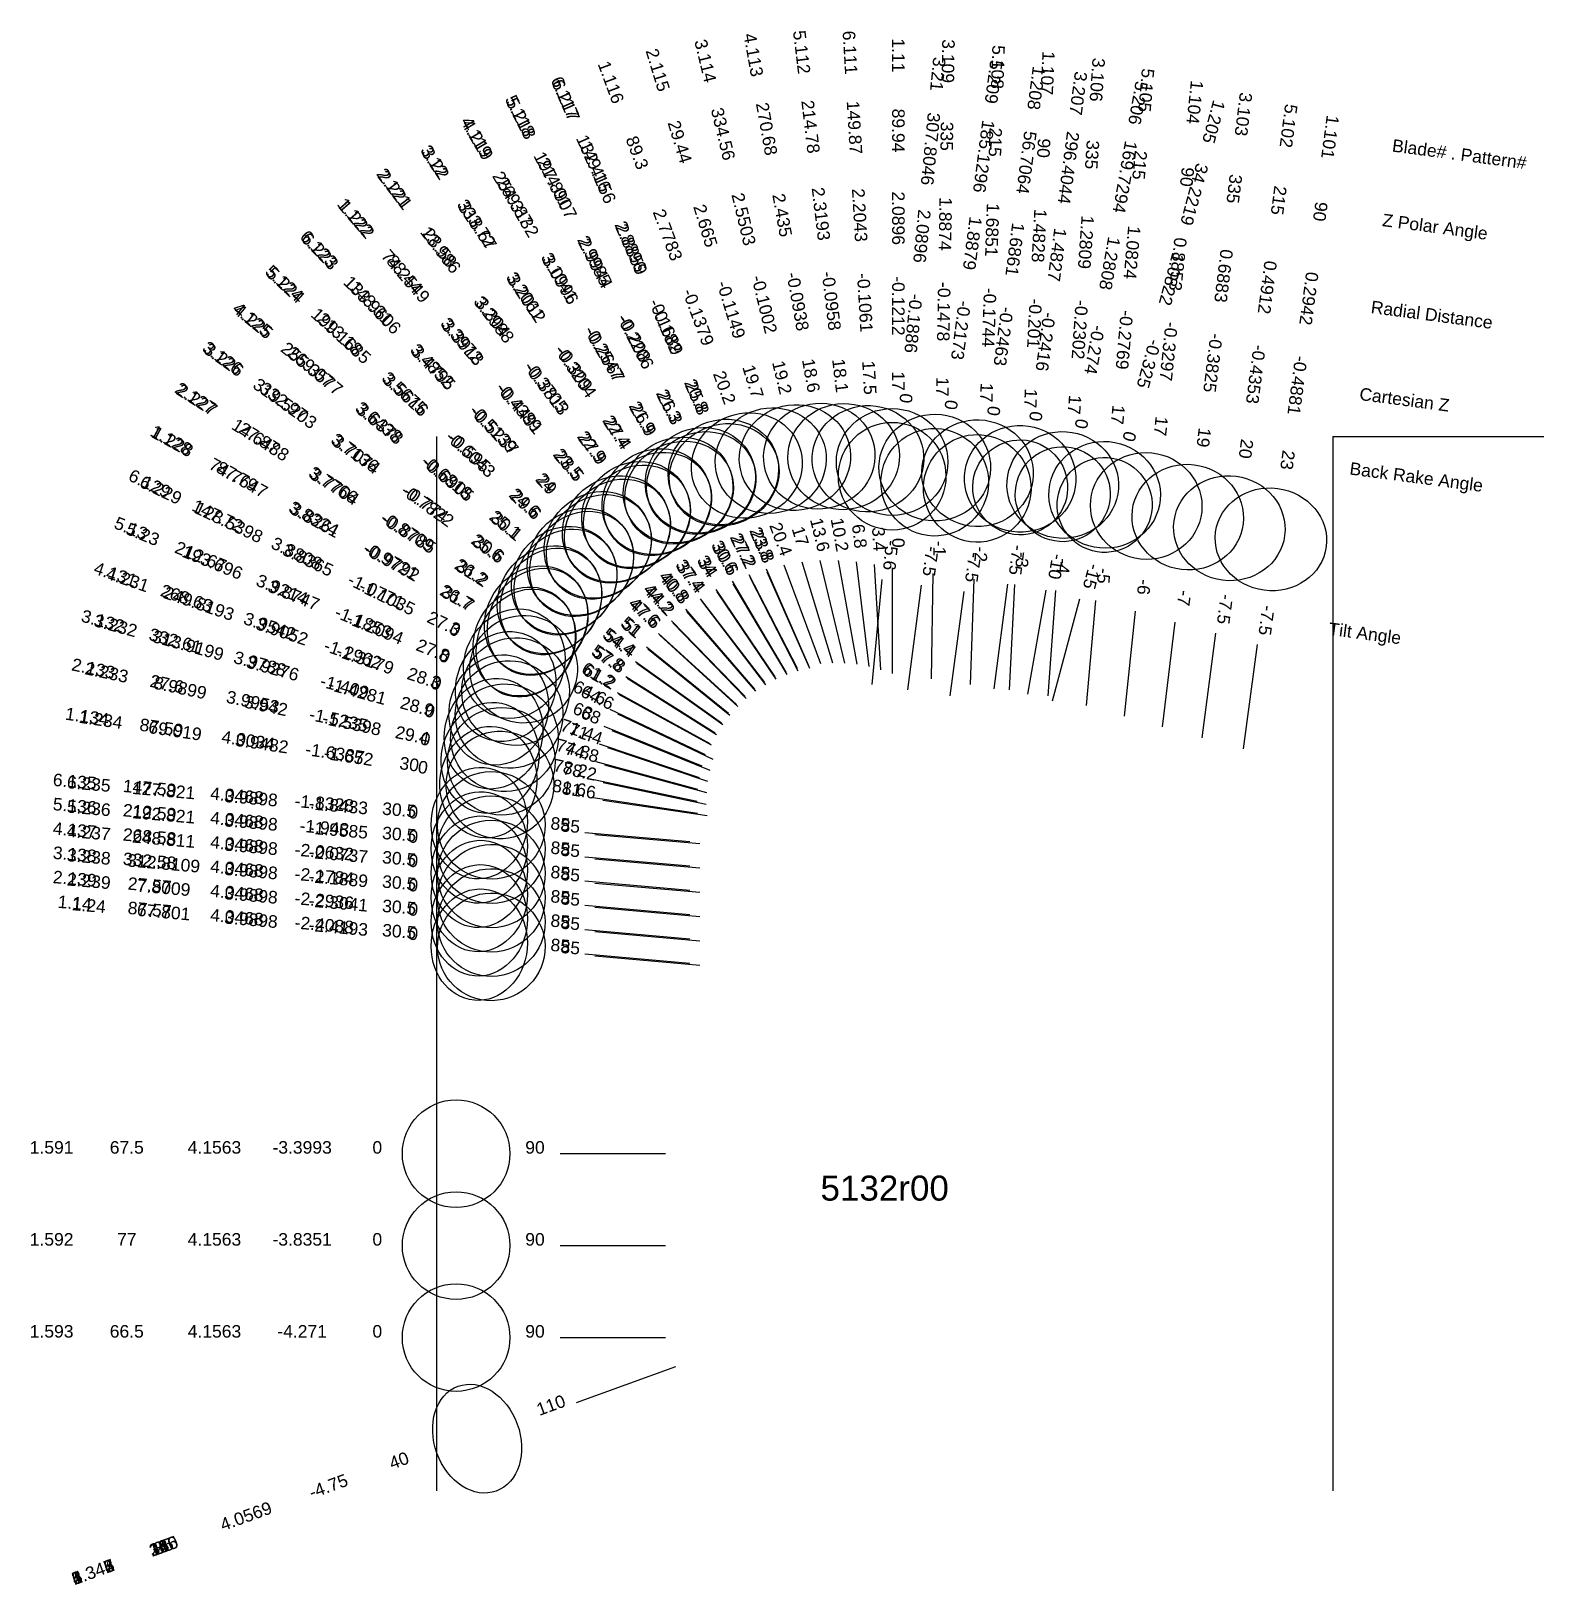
# Model space of a CAD drawing. Header units: inches. Extents: x -6.17 to 1, y -5.44 to 1.92.
import ezdxf
from ezdxf.enums import TextEntityAlignment as Align

# ---------------------------------------------------------------- set-up
doc = ezdxf.new("R2010")
doc.units = ezdxf.units.IN
doc.header["$MEASUREMENT"] = 0
for name, color, linetype, true_color in [('Blade_1', 30, 'Continuous', 0xff7f00), ('Blade_2', 7, 'Continuous', 0xcccc00), ('Blade_3', 7, 'Continuous', 0x00cc00), ('Blade_4', 7, 'Continuous', 0x00cccc), ('Blade_5', 7, 'Continuous', 0x0066cc), ('Blade_6', 190, 'Continuous', 0x7f00ff)]:
    doc.layers.add(name, color=color, linetype=linetype, true_color=true_color)
doc.styles.get("Standard").update_dxf_attribs({"font": 'arial.ttf'})

msp = doc.modelspace()

# ---------------------------------------------------------------- linework, layer by layer
for p, q in [((-4.25, 0), (-4.25, -4.9979)), ((0, 0), (1, 0)), ((0, 0), (0, -4.9979))]:
    msp.add_line(p, q)
at = {"layer": 'Blade_1'}
for p, q in [((-2.6033, -0.6084), (-2.429, -1.0771)), ((-2.0896, -0.6232), (-2.0896, -1.1232)), ((-1.7504, -0.7345), (-1.8156, -1.2303)), ((-1.5091, -0.7023), (-1.5352, -1.2016)), ((-1.2019, -0.7718), (-1.3313, -1.2547)), ((-3.0692, -0.8189), (-2.7425, -1.1974)), ((-3.0638, -0.8292), (-2.737, -1.2077)), ((-0.9378, -0.829), (-0.99, -1.3262)), ((-0.3597, -0.9858), (-0.425, -1.4815)), ((-3.3925, -1.2139), (-2.9544, -1.4548)), ((-3.3862, -1.221), (-2.948, -1.4619)), ((-3.5068, -1.712), (-3.0122, -1.7851)), ((-3.461, -1.724), (-2.9663, -1.797)), ((-3.5467, -2.4526), (-3.0486, -2.4961)), ((-3.4992, -2.4622), (-3.0011, -2.5058)), ((-3.6638, -3.3993), (-3.1638, -3.3993)), ((-3.6638, -3.8351), (-3.1638, -3.8351)), ((-3.6638, -4.271), (-3.1638, -4.271)), ((-3.5852, -4.5783), (-3.1153, -4.4073))]:
    msp.add_line(p, q, dxfattribs=at)
for centre, major_axis, ratio in [((-2.7783, -0.1379), (0.2479, 0.0922), 0.938252), ((-2.0896, -0.1212), (0.2645, 0), 0.956305), ((-1.6861, -0.2463), (0.2528, -0.0333), 1), ((-1.4828, -0.201), (0.2641, -0.0138), 0.956305), ((-0.8853, -0.3297), (0.2631, -0.0276), 0.956305), ((-1.0822, -0.325), (0.2173, -0.0582), 1), ((-3.3972, -0.4389), (0.2002, 0.1728), 0.917199), ((-3.3918, -0.4491), (0.2002, 0.1728), 0.878984), ((-0.2942, -0.4881), (0.2622, -0.0345), 0.920505), ((-3.8324, -0.9721), (0.1274, 0.2318), 0.893215), ((-3.8261, -0.9792), (0.1274, 0.2318), 0.850628), ((-4.0034, -1.6387), (0.0386, 0.2617), 0.866374), ((-3.9482, -1.652), (0.0373, 0.2523), 1), ((-4.0468, -2.4088), (0.0231, 0.2635), 0.861629), ((-3.9898, -2.4193), (0.0222, 0.254), 1), ((-4.1563, -3.3993), (0, 0.255), 1), ((-4.1563, -3.8351), (0, 0.255), 1), ((-4.1563, -4.271), (0, 0.255), 1), ((-4.0569, -4.75), (-0.0905, 0.2485), 0.766045)]:
    msp.add_ellipse(centre, major_axis=major_axis, ratio=ratio, dxfattribs=at)
at = {"layer": 'Blade_2'}
for p, q in [((-2.5182, -0.595), (-2.3721, -1.0731)), ((-2.9991, -0.7693), (-2.6954, -1.1665)), ((-2.9939, -0.7801), (-2.6902, -1.1773)), ((-3.3518, -1.1384), (-2.9287, -1.4048)), ((-3.3456, -1.146), (-2.9225, -1.4125)), ((-3.5039, -1.6262), (-3.0145, -1.7284)), ((-3.4599, -1.6405), (-2.9705, -1.7428)), ((-3.5467, -2.3374), (-3.0486, -2.3809)), ((-3.4992, -2.347), (-3.0011, -2.3906)), ((-3.5852, -4.5783), (-3.1153, -4.4073))]:
    msp.add_line(p, q, dxfattribs=at)
for centre, major_axis, ratio in [((-2.665, -0.1149), (0.2529, 0.0773), 0.941471), ((-3.304, -0.3705), (0.2101, 0.1607), 0.920914), ((-3.2988, -0.3813), (0.2101, 0.1607), 0.883439), ((-3.7766, -0.8709), (0.1409, 0.2238), 0.897412), ((-3.7704, -0.8785), (0.1409, 0.2238), 0.855545), ((-3.9953, -1.5235), (0.0541, 0.2589), 0.871042), ((-3.942, -1.5398), (0.0521, 0.2496), 1), ((-4.0468, -2.2936), (0.0231, 0.2635), 0.861629), ((-3.9898, -2.3041), (0.0222, 0.254), 1), ((-4.0569, -4.75), (-0.0905, 0.2485), 0.766045)]:
    msp.add_ellipse(centre, major_axis=major_axis, ratio=ratio, dxfattribs=at)
at = {"layer": 'Blade_3'}
for p, q in [((-2.4323, -0.5881), (-2.3147, -1.0741)), ((-1.8962, -0.6497), (-1.9049, -1.1496)), ((-2.9254, -0.7252), (-2.6458, -1.1397)), ((-2.1378, -0.6787), (-2.1866, -1.1764)), ((-1.5431, -0.7001), (-1.6083, -1.1958)), ((-1.3159, -0.731), (-1.3508, -1.2298)), ((-2.9205, -0.7366), (-2.6409, -1.1511)), ((-0.7495, -0.8808), (-0.8104, -1.377)), ((-3.3054, -1.0662), (-2.8989, -1.3573)), ((-3.2993, -1.0744), (-2.8927, -1.3654)), ((-3.4944, -1.5406), (-3.0119, -1.6717)), ((-3.4523, -1.5572), (-2.9698, -1.6883)), ((-3.5467, -2.2222), (-3.0486, -2.2657)), ((-3.4992, -2.2318), (-3.0011, -2.2754)), ((-3.5852, -4.5783), (-3.1153, -4.4073))]:
    msp.add_line(p, q, dxfattribs=at)
for centre, major_axis, ratio in [((-2.5503, -0.1002), (0.2571, 0.0622), 0.944606), ((-2.0896, -0.1886), (0.2538, -0.0249), 1), ((-1.8874, -0.1478), (0.2645, -0.0046), 0.956305), ((-1.2809, -0.2302), (0.2639, -0.0185), 0.956305), ((-3.2061, -0.309), (0.2193, 0.1479), 0.924546), ((-3.2012, -0.3204), (0.2193, 0.1479), 0.887815), ((-1.4827, -0.2416), (0.2231, -0.0294), 1), ((-0.6883, -0.3825), (0.2625, -0.0322), 0.945519), ((-3.7136, -0.774), (0.154, 0.2151), 0.901531), ((-3.7074, -0.7822), (0.154, 0.2151), 0.860386), ((-3.9788, -1.409), (0.0693, 0.2552), 0.875633), ((-3.9276, -1.4281), (0.0669, 0.2461), 1), ((-4.0468, -2.1784), (0.0231, 0.2635), 0.861629), ((-3.9898, -2.1889), (0.0222, 0.254), 1), ((-4.0569, -4.75), (-0.0905, 0.2485), 0.766045)]:
    msp.add_ellipse(centre, major_axis=major_axis, ratio=ratio, dxfattribs=at)
at = {"layer": 'Blade_4'}
for p, q in [((-2.3461, -0.5879), (-2.2576, -1.08)), ((-2.8486, -0.6868), (-2.594, -1.1172)), ((-2.844, -0.6988), (-2.5895, -1.1291)), ((-3.2537, -0.9977), (-2.8651, -1.3124)), ((-3.2477, -1.0064), (-2.8591, -1.3211)), ((-3.4784, -1.4563), (-3.0045, -1.6158)), ((-3.4384, -1.475), (-2.9646, -1.6345)), ((-3.5467, -2.107), (-3.0486, -2.1505)), ((-3.4992, -2.1166), (-3.0011, -2.1602)), ((-3.5852, -4.5783), (-3.1153, -4.4073))]:
    msp.add_line(p, q, dxfattribs=at)
for centre, major_axis, ratio in [((-2.435, -0.0938), (0.2603, 0.0468), 0.947657), ((-3.1041, -0.2547), (0.2277, 0.1346), 0.928096), ((-3.0996, -0.2667), (0.2277, 0.1346), 0.892113), ((-3.6438, -0.6818), (0.1665, 0.2056), 0.905569), ((-3.6378, -0.6905), (0.1665, 0.2056), 0.865151), ((-3.9542, -1.2962), (0.0844, 0.2507), 0.880146), ((-3.9052, -1.3179), (0.0813, 0.2417), 1), ((-4.0468, -2.0632), (0.0231, 0.2635), 0.861629), ((-3.9898, -2.0737), (0.0222, 0.254), 1), ((-4.0569, -4.75), (-0.0905, 0.2485), 0.766045)]:
    msp.add_ellipse(centre, major_axis=major_axis, ratio=ratio, dxfattribs=at)
at = {"layer": 'Blade_5'}
for p, q in [((-2.769, -0.6545), (-2.5405, -1.0992)), ((-2.2599, -0.5943), (-2.2007, -1.0908)), ((-2.7649, -0.667), (-2.5363, -1.1118)), ((-1.9522, -0.7056), (-2.0174, -1.2013)), ((-1.7026, -0.6761), (-1.7201, -1.1758)), ((-1.3611, -0.7295), (-1.4479, -1.2219)), ((-1.1262, -0.777), (-1.1697, -1.2751)), ((-3.1968, -0.9335), (-2.8276, -1.2707)), ((-3.1909, -0.9428), (-2.8217, -1.2799)), ((-0.5567, -0.933), (-0.622, -1.4287)), ((-3.456, -1.3734), (-2.9924, -1.5607)), ((-3.4181, -1.3939), (-2.9545, -1.5812)), ((-3.5467, -1.9918), (-3.0486, -2.0353)), ((-3.4992, -2.0014), (-3.0011, -2.045)), ((-3.5852, -4.5783), (-3.1153, -4.4073))]:
    msp.add_line(p, q, dxfattribs=at)
for centre, major_axis, ratio in [((-2.3193, -0.0958), (0.2626, 0.0313), 0.950624), ((-2.9985, -0.208), (0.2353, 0.1209), 0.931564), ((-1.6851, -0.1744), (0.2643, -0.0092), 0.956305), ((-2.9944, -0.2206), (0.2353, 0.1209), 0.896332), ((-1.8879, -0.2173), (0.2528, -0.0333), 1), ((-1.2808, -0.274), (0.2216, -0.0391), 1), ((-1.0824, -0.2769), (0.2635, -0.0231), 0.956305), ((-0.4912, -0.4353), (0.2622, -0.0345), 0.939693), ((-3.5675, -0.595), (0.1784, 0.1953), 0.909527), ((-3.5616, -0.6043), (0.1784, 0.1953), 0.86984), ((-3.9214, -1.1853), (0.0991, 0.2452), 0.884581), ((-3.8747, -1.2094), (0.0955, 0.2364), 1), ((-4.0468, -1.948), (0.0231, 0.2635), 0.861629), ((-3.9898, -1.9585), (0.0222, 0.254), 1), ((-4.0569, -4.75), (-0.0905, 0.2485), 0.766045)]:
    msp.add_ellipse(centre, major_axis=major_axis, ratio=ratio, dxfattribs=at)
at = {"layer": 'Blade_6'}
for p, q in [((-2.687, -0.6282), (-2.4853, -1.0857)), ((-2.6833, -0.6413), (-2.4815, -1.0988)), ((-2.1745, -0.6072), (-2.1449, -1.1063)), ((-3.1352, -0.8738), (-2.7867, -1.2322)), ((-3.1296, -0.8836), (-2.781, -1.2421)), ((-3.4273, -1.2924), (-2.9757, -1.5069)), ((-3.3916, -1.3147), (-2.94, -1.5292)), ((-3.5467, -1.8766), (-3.0486, -1.9201)), ((-3.4992, -1.8862), (-3.0011, -1.9298)), ((-3.5852, -4.5783), (-3.1153, -4.4073))]:
    msp.add_line(p, q, dxfattribs=at)
for centre, major_axis, ratio in [((-2.2043, -0.1061), (0.264, 0.0157), 0.953507), ((-2.8896, -0.1689), (0.242, 0.1067), 0.93495), ((-2.8859, -0.182), (0.242, 0.1067), 0.900471), ((-3.4852, -0.5139), (0.1896, 0.1844), 0.913403), ((-3.4795, -0.5237), (0.1896, 0.1844), 0.87445), ((-3.8808, -1.0771), (0.1135, 0.2389), 0.888937), ((-3.8365, -1.1035), (0.1094, 0.2304), 1), ((-4.0468, -1.8328), (0.0231, 0.2635), 0.861629), ((-3.9898, -1.8433), (0.0222, 0.254), 1), ((-4.0569, -4.75), (-0.0905, 0.2485), 0.766045)]:
    msp.add_ellipse(centre, major_axis=major_axis, ratio=ratio, dxfattribs=at)

# ---------------------------------------------------------------- texts
for s, height, p in [('Blade# . Pattern#', 0.059375, (0.2815, 1.3797)), ('Z Polar Angle', 0.059375, (0.235, 1.0265)), ('Radial Distance', 0.059375, (0.1808, 0.6145)), ('Cartesian Z', 0.059375, (0.1265, 0.2024)), ('Back Rake Angle', 0.059375, (0.08, -0.1508)), ('Tilt Angle', 0.05937, (-0.02, -0.9108))]:
    msp.add_text(s, height=height, rotation=352.5).set_placement(p, align=Align.MIDDLE_LEFT)
msp.add_text('5132r00', height=0.11875).set_placement((-2.125, -3.5625), align=Align.MIDDLE_CENTER)
at = {"layer": 'Blade_1'}
for s, height, rotation, p in [('1.11', 0.05937, 270, (-2.0896, 1.8058)), ('1.116', 0.05937, 290.4, (-3.45, 1.6682)), ('1.107', 0.05937, 267, (-1.382, 1.7234)), ('1.208', 0.05937, 262.5, (-1.4358, 1.6548)), ('1.104', 0.05937, 264, (-0.6839, 1.5867)), ('89.94', 0.05937, 270, (-2.0896, 1.4495)), ('1.205', 0.05937, 255, (-0.5937, 1.4982)), ('1.101', 0.05937, 262.5, (-0.0427, 1.4224)), ('89.3', 0.05937, 290.4, (-3.3258, 1.3343)), ('56.7064', 0.05937, 262.5, (-1.4823, 1.3016)), ('90', 0.05937, 267, (-1.4006, 1.3676)), ('90', 0.05937, 264, (-0.7211, 1.2324)), ('34.2219', 0.05937, 255, (-0.6859, 1.154)), ('1.122', 0.05937, 310.79999, (-4.6564, 1.0198)), ('1.222', 0.05937, 310.79999, (-4.6509, 1.0096)), ('2.0896', 0.05937, 270, (-2.0896, 1.0339)), ('90', 0.05937, 262.5, (-0.0892, 1.0692)), ('2.7783', 0.05937, 290.4, (-3.181, 0.9448)), ('1.4828', 0.05937, 267, (-1.4223, 0.9525)), ('1.6861', 0.05937, 262.5, (-1.5365, 0.8896)), ('74.2549', 0.05937, 310.79999, (-4.4181, 0.7399)), ('0.8853', 0.05937, 264, (-0.7646, 0.8191)), ('88.44', 0.05937, 310.79999, (-4.4236, 0.7501)), ('1.0822', 0.05937, 255, (-0.7935, 0.7526)), ('-0.1212', 0.05937, 270, (-2.0896, 0.6183)), ('0.2942', 0.05937, 262.5, (-0.1434, 0.6571)), ('-0.1379', 0.05937, 290.4, (-3.0361, 0.5552)), ('-0.2463', 0.05937, 262.5, (-1.5908, 0.4775)), ('-0.201', 0.05937, 267, (-1.4441, 0.5375)), ('3.3972', 0.05937, 310.79999, (-4.152, 0.4355)), ('3.3918', 0.05937, 310.79999, (-4.1466, 0.4253)), ('-0.3297', 0.05937, 264, (-0.808, 0.4057)), ('-0.325', 0.05937, 255, (-0.901, 0.3511)), ('-0.4881', 0.05937, 262.5, (-0.1977, 0.2451)), ('20.2', 0.05937, 290.4, (-2.9119, 0.2213)), ('17', 0.05937, 270, (-2.0896, 0.2621)), ('-0.4389', 0.05937, 310.79999, (-3.8804, 0.1209)), ('-0.4491', 0.05937, 310.79999, (-3.875, 0.1107)), ('17', 0.05937, 267, (-1.4627, 0.1817)), ('0', 0.0594, 262.5, (-1.6373, 0.1243)), ('17', 0.05937, 264, (-0.8452, 0.0514)), ('1.128', 0.05937, 331.19999, (-5.5211, -0.0438)), ('1.228', 0.05937, 331.19999, (-5.5147, -0.0509)), ('0', 0.0594, 255, (-0.9933, 0.007)), ('23.5', 0.05937, 310.79999, (-3.6476, -0.1488)), ('28.5', 0.05937, 310.79999, (-3.6422, -0.159)), ('23', 0.05937, 262.5, (-0.2442, -0.1081)), ('74.7647', 0.05937, 331.19999, (-5.2025, -0.2225)), ('87.79', 0.05937, 331.19999, (-5.2089, -0.2154)), ('3.8324', 0.05937, 331.19999, (-4.8447, -0.4156)), ('3.8261', 0.05937, 331.19999, (-4.8383, -0.4227)), ('20.4', 0.05937, 290.4, (-2.6447, -0.4971)), ('-0.9721', 0.05937, 331.19999, (-4.4804, -0.6158)), ('0', 0.0594, 270, (-2.0896, -0.5044)), ('-0.9792', 0.05937, 331.19999, (-4.4741, -0.6229)), ('-7.5', 0.05937, 262.5, (-1.7349, -0.6168)), ('-3', 0.05937, 267, (-1.5029, -0.5837)), ('40.8', 0.05937, 310.79999, (-3.1468, -0.729)), ('40.8', 0.05937, 310.79999, (-3.1413, -0.7393)), ('-15', 0.05937, 255, (-1.1712, -0.6571)), ('26.7', 0.05937, 331.19999, (-4.1683, -0.7875)), ('31.7', 0.05937, 331.19999, (-4.1619, -0.7946)), ('-6', 0.05937, 264, (-0.9254, -0.7109)), ('-7.5', 0.05937, 262.5, (-0.3442, -0.8681)), ('61.2', 0.05937, 331.19999, (-3.4966, -1.1567)), ('61.2', 0.05937, 331.19999, (-3.4902, -1.1638)), ('1.134', 0.05937, 351.59999, (-5.9097, -1.3572)), ('1.234', 0.05937, 351.59999, (-5.8451, -1.3719)), ('87.59', 0.05937, 351.59999, (-5.5573, -1.4092)), ('69.019', 0.05937, 351.59999, (-5.4927, -1.4239)), ('4.0034', 0.05937, 351.59999, (-5.1461, -1.47)), ('3.9482', 0.05937, 351.59999, (-5.0815, -1.4847)), ('-1.6387', 0.05937, 351.59999, (-4.735, -1.5307)), ('-1.652', 0.05937, 351.59999, (-4.6703, -1.5454)), ('30', 0.05937, 351.59999, (-4.3826, -1.5827)), ('0', 0.0594, 351.59999, (-4.3179, -1.5974)), ('81.6', 0.05937, 351.59999, (-3.6243, -1.6947)), ('81.6', 0.05937, 351.59999, (-3.5784, -1.7066)), ('1.14', 0.05937, 354.99999, (-5.9665, -2.2409)), ('1.24', 0.05937, 354.99999, (-5.9, -2.2522)), ('87.57', 0.05937, 354.99999, (-5.6116, -2.2719)), ('67.801', 0.05937, 354.99999, (-5.5451, -2.2832)), ('4.0468', 0.05937, 354.99999, (-5.1976, -2.3081)), ('3.9898', 0.05937, 354.99999, (-5.1311, -2.3194)), ('-2.4088', 0.05937, 354.99999, (-4.7835, -2.3444)), ('-2.4193', 0.05937, 354.99999, (-4.717, -2.3557)), ('30.5', 0.05937, 354.99999, (-4.4286, -2.3754)), ('0', 0.0594, 354.99999, (-4.3621, -2.3867)), ('85', 0.05937, 354.99999, (-3.665, -2.4422)), ('85', 0.05937, 354.99999, (-3.6175, -2.4519)), ('1.591', 0.05937, 359.99999, (-6.0738, -3.3993)), ('67.5', 0.05937, 359.99999, (-5.7175, -3.3993)), ('4.1563', 0.05937, 359.99999, (-5.3019, -3.3993)), ('-3.3993', 0.05937, 359.99999, (-4.8863, -3.3993)), ('0', 0.0594, 359.99999, (-4.53, -3.3993)), ('90', 0.05937, 359.99999, (-3.7825, -3.3993)), ('1.592', 0.05937, 359.99999, (-6.0738, -3.8351)), ('77', 0.05937, 359.99999, (-5.7175, -3.8351)), ('4.1563', 0.05937, 359.99999, (-5.3019, -3.8351)), ('-3.8351', 0.05937, 359.99999, (-4.8863, -3.8351)), ('0', 0.0594, 359.99999, (-4.53, -3.8351)), ('90', 0.05937, 359.99999, (-3.7825, -3.8351)), ('1.593', 0.05937, 359.99999, (-6.0738, -4.271)), ('66.5', 0.05937, 359.99999, (-5.7175, -4.271)), ('4.1563', 0.05937, 359.99999, (-5.3019, -4.271)), ('-4.271', 0.05937, 359.99999, (-4.8863, -4.271)), ('0', 0.0594, 359.99999, (-4.53, -4.271)), ('90', 0.05937, 359.99999, (-3.7825, -4.271)), ('110', 0.05937, 19.99998, (-3.6968, -4.6189)), ('40', 0.05937, 19.99998, (-4.417, -4.8811)), ('-4.75', 0.05937, 19.99998, (-4.7518, -5.0029)), ('4.0569', 0.05937, 19.99998, (-5.1424, -5.1451)), ('85', 0.05937, 19.99998, (-5.5329, -5.2872)), ('1.346', 0.05937, 19.99998, (-5.8677, -5.4091))]:
    msp.add_text(s, height=height, rotation=rotation, dxfattribs=at).set_placement(p, align=Align.CENTER)
at = {"layer": 'Blade_2'}
for s, height, rotation, p in [('2.115', 0.05937, 287, (-3.2284, 1.7279)), ('29.44', 0.05937, 287, (-3.1243, 1.3872)), ('2.121', 0.05937, 307.39999, (-4.4744, 1.1603)), ('2.221', 0.05937, 307.39999, (-4.4693, 1.1495)), ('2.665', 0.05937, 287, (-3.0027, 0.9898)), ('13.986', 0.05937, 307.39999, (-4.2529, 0.8665)), ('28.58', 0.05937, 307.39999, (-4.258, 0.8773)), ('3.2988', 0.05937, 307.39999, (-4.0004, 0.5363)), ('-0.1149', 0.05937, 287, (-2.8812, 0.5923)), ('3.304', 0.05937, 307.39999, (-4.0056, 0.5471)), ('-0.3705', 0.05937, 307.39999, (-3.7532, 0.217)), ('-0.3813', 0.05937, 307.39999, (-3.748, 0.2062)), ('19.7', 0.05937, 287, (-2.7771, 0.2516)), ('2.127', 0.05937, 327.79999, (-5.4072, 0.1559)), ('2.227', 0.05937, 327.79999, (-5.401, 0.1483)), ('14.6488', 0.05937, 327.79999, (-5.0995, -0.0415)), ('27.87', 0.05937, 327.79999, (-5.1058, -0.0339)), ('22.9', 0.05937, 307.39999, (-3.5368, -0.066)), ('27.9', 0.05937, 307.39999, (-3.5316, -0.0769)), ('3.7766', 0.05937, 327.79999, (-4.7541, -0.2554)), ('3.7704', 0.05937, 327.79999, (-4.7478, -0.263)), ('-0.8709', 0.05937, 327.79999, (-4.4024, -0.4768)), ('-0.8785', 0.05937, 327.79999, (-4.3961, -0.4845)), ('17', 0.05937, 287, (-2.553, -0.4814)), ('26.2', 0.05937, 327.79999, (-4.1009, -0.6667)), ('31.2', 0.05937, 327.79999, (-4.0947, -0.6743)), ('37.4', 0.05937, 307.39999, (-3.0712, -0.675)), ('37.4', 0.05937, 307.39999, (-3.0661, -0.6858)), ('57.8', 0.05937, 327.79999, (-3.4523, -1.0751)), ('57.8', 0.05937, 327.79999, (-3.446, -1.0827)), ('2.133', 0.05937, 348.19999, (-5.8816, -1.1294)), ('2.233', 0.05937, 348.19999, (-5.819, -1.1477)), ('27.6', 0.05937, 348.19999, (-5.5329, -1.2023)), ('8.9899', 0.05937, 348.19999, (-5.4703, -1.2205)), ('3.9953', 0.05937, 348.19999, (-5.126, -1.2873)), ('3.942', 0.05937, 348.19999, (-5.0634, -1.3055)), ('-1.5235', 0.05937, 348.19999, (-4.7192, -1.3723)), ('-1.5398', 0.05937, 348.19999, (-4.6566, -1.3905)), ('29.4', 0.05937, 348.19999, (-4.3705, -1.4451)), ('0', 0.0594, 348.19999, (-4.3079, -1.4634)), ('78.2', 0.05937, 348.19999, (-3.6202, -1.6019)), ('78.2', 0.05937, 348.19999, (-3.5762, -1.6162)), ('2.139', 0.05937, 354.99999, (-5.9665, -2.1257)), ('2.239', 0.05937, 354.99999, (-5.9, -2.137)), ('27.57', 0.05937, 354.99999, (-5.6116, -2.1567)), ('7.8009', 0.05937, 354.99999, (-5.5451, -2.168)), ('4.0468', 0.05937, 354.99999, (-5.1976, -2.1929)), ('3.9898', 0.05937, 354.99999, (-5.1311, -2.2042)), ('-2.2936', 0.05937, 354.99999, (-4.7835, -2.2292)), ('-2.3041', 0.05937, 354.99999, (-4.717, -2.2405)), ('30.5', 0.05937, 354.99999, (-4.4286, -2.2602)), ('0', 0.0594, 354.99999, (-4.3621, -2.2715)), ('85', 0.05937, 354.99999, (-3.665, -2.327)), ('85', 0.05937, 354.99999, (-3.6175, -2.3367)), ('110', 0.05937, 19.99998, (-3.6968, -4.6189)), ('40', 0.05937, 19.99998, (-4.417, -4.8811)), ('-4.75', 0.05937, 19.99998, (-4.7518, -5.0029)), ('4.0569', 0.05937, 19.99998, (-5.1424, -5.1451)), ('25', 0.05937, 19.99998, (-5.5329, -5.2872)), ('2.345', 0.05937, 19.99998, (-5.8677, -5.4091))]:
    msp.add_text(s, height=height, rotation=rotation, dxfattribs=at).set_placement(p, align=Align.CENTER)
at = {"layer": 'Blade_3'}
for s, height, rotation, p in [('3.114', 0.05937, 283.6, (-3.0034, 1.7728)), ('3.109', 0.05937, 269, (-1.8538, 1.7789)), ('3.21', 0.05937, 264.39, (-1.9022, 1.7197)), ('3.106', 0.05937, 266, (-1.1465, 1.6921)), ('3.207', 0.05937, 262.5, (-1.2363, 1.6298)), ('3.103', 0.05937, 263, (-0.4535, 1.5301)), ('334.56', 0.05937, 283.6, (-2.9197, 1.4265)), ('307.8046', 0.05937, 264.39, (-1.937, 1.3652)), ('335', 0.05937, 269, (-1.86, 1.4227)), ('296.4044', 0.05937, 262.5, (-1.2828, 1.2766)), ('335', 0.05937, 266, (-1.1713, 1.3367)), ('3.12', 0.05937, 304, (-4.2837, 1.2886)), ('3.22', 0.05937, 304, (-4.2788, 1.2772)), ('335', 0.05937, 263, (-0.4969, 1.1765)), ('333.72', 0.05937, 304, (-4.0845, 0.9932)), ('318.67', 0.05937, 304, (-4.0796, 0.9818)), ('2.5503', 0.05937, 283.6, (-2.8219, 1.0225)), ('1.8874', 0.05937, 269, (-1.8672, 1.0071)), ('2.0896', 0.05937, 264.39, (-1.9776, 0.9515)), ('1.2809', 0.05937, 266, (-1.2003, 0.9221)), ('1.4827', 0.05937, 262.5, (-1.3371, 0.8645)), ('0.6883', 0.05937, 263, (-0.5475, 0.764)), ('3.2061', 0.05937, 304, (-3.852, 0.6486)), ('3.2012', 0.05937, 304, (-3.8472, 0.6372)), ('-0.1002', 0.05937, 283.6, (-2.7242, 0.6186)), ('-0.1886', 0.05937, 264.39, (-2.0182, 0.5379)), ('-0.1478', 0.05937, 269, (-1.8745, 0.5916)), ('-0.2302', 0.05937, 266, (-1.2293, 0.5075)), ('-0.2416', 0.05937, 262.5, (-1.3913, 0.4524)), ('3.126', 0.05937, 324.39999, (-5.2805, 0.3477)), ('-0.3825', 0.05937, 263, (-0.5982, 0.3515)), ('3.226', 0.05937, 324.39999, (-5.2743, 0.3396)), ('-0.3204', 0.05937, 304, (-3.6148, 0.2927)), ('-0.309', 0.05937, 304, (-3.6196, 0.3041)), ('19.2', 0.05937, 283.6, (-2.6404, 0.2723)), ('319.5203', 0.05937, 324.39999, (-4.9846, 0.1322)), ('332.97', 0.05937, 324.39999, (-4.9908, 0.1404)), ('17', 0.05937, 269, (-1.8807, 0.2354)), ('0', 0.0594, 264.39, (-2.0531, 0.1834)), ('17', 0.05937, 266, (-1.2542, 0.1521)), ('22.4', 0.05937, 304, (-3.4204, 0.0087)), ('27.4', 0.05937, 304, (-3.4156, -0.0027)), ('0', 0.0594, 262.5, (-1.4378, 0.0992)), ('3.7136', 0.05937, 324.39999, (-4.6528, -0.1016)), ('3.7074', 0.05937, 324.39999, (-4.6467, -0.1097)), ('19', 0.05937, 263, (-0.6416, -0.0021)), ('-0.7822', 0.05937, 324.39999, (-4.3087, -0.3517)), ('-0.774', 0.05937, 324.39999, (-4.3149, -0.3435)), ('13.6', 0.05937, 283.6, (-2.4602, -0.4727)), ('25.6', 0.05937, 324.39999, (-4.0252, -0.5509)), ('30.6', 0.05937, 324.39999, (-4.0191, -0.5591)), ('-5.6', 0.05937, 264.39, (-2.1261, -0.5606)), ('-1', 0.05937, 269, (-1.8941, -0.531)), ('34', 0.05937, 304, (-2.9918, -0.6267)), ('34', 0.05937, 304, (-2.9869, -0.6381)), ('-7.5', 0.05937, 262.5, (-1.5276, -0.5824)), ('-4', 0.05937, 266, (-1.3076, -0.6125)), ('-7', 0.05937, 263, (-0.735, -0.7629)), ('3.132', 0.05937, 344.79999, (-5.8384, -0.9038)), ('3.232', 0.05937, 344.79999, (-5.778, -0.9254)), ('332.61', 0.05937, 344.79999, (-5.4946, -0.9972)), ('313.9199', 0.05937, 344.79999, (-5.4342, -1.0188)), ('54.4', 0.05937, 324.39999, (-3.402, -0.9971)), ('54.4', 0.05937, 324.39999, (-3.3958, -1.0052)), ('3.9788', 0.05937, 344.79999, (-5.0935, -1.1061)), ('3.9276', 0.05937, 344.79999, (-5.0332, -1.1277)), ('-1.409', 0.05937, 344.79999, (-4.6924, -1.2151)), ('-1.4281', 0.05937, 344.79999, (-4.6321, -1.2367)), ('28.9', 0.05937, 344.79999, (-4.3487, -1.3085)), ('0', 0.0594, 344.79999, (-4.2883, -1.3301)), ('74.8', 0.05937, 344.79999, (-3.609, -1.5095)), ('74.8', 0.05937, 344.79999, (-3.5669, -1.5261)), ('3.138', 0.05937, 354.99999, (-5.9665, -2.0105)), ('3.238', 0.05937, 354.99999, (-5.9, -2.0218)), ('332.58', 0.05937, 354.99999, (-5.6116, -2.0415)), ('312.8109', 0.05937, 354.99999, (-5.5451, -2.0528)), ('4.0468', 0.05937, 354.99999, (-5.1976, -2.0777)), ('3.9898', 0.05937, 354.99999, (-5.1311, -2.089)), ('-2.1784', 0.05937, 354.99999, (-4.7835, -2.114)), ('-2.1889', 0.05937, 354.99999, (-4.717, -2.1253)), ('30.5', 0.05937, 354.99999, (-4.4286, -2.145)), ('0', 0.0594, 354.99999, (-4.3621, -2.1563)), ('85', 0.05937, 354.99999, (-3.665, -2.2118)), ('85', 0.05937, 354.99999, (-3.6175, -2.2215)), ('110', 0.05937, 19.99998, (-3.6968, -4.6189)), ('40', 0.05937, 19.99998, (-4.417, -4.8811)), ('-4.75', 0.05937, 19.99998, (-4.7518, -5.0029)), ('4.0569', 0.05937, 19.99998, (-5.1424, -5.1451)), ('330', 0.05937, 19.99998, (-5.5329, -5.2872)), ('3.344', 0.05937, 19.99998, (-5.8677, -5.4091))]:
    msp.add_text(s, height=height, rotation=rotation, dxfattribs=at).set_placement(p, align=Align.CENTER)
at = {"layer": 'Blade_4'}
for s, height, rotation, p in [('4.113', 0.05937, 280.2, (-2.7762, 1.8027)), ('270.68', 0.05937, 280.2, (-2.7132, 1.4521)), ('4.119', 0.05937, 300.6, (-4.085, 1.4039)), ('4.219', 0.05937, 300.6, (-4.0805, 1.392)), ('254.3132', 0.05937, 300.6, (-3.8992, 1.0853)), ('269.87', 0.05937, 300.6, (-3.9037, 1.0973)), ('2.435', 0.05937, 280.2, (-2.6396, 1.0431)), ('3.1041', 0.05937, 300.6, (-3.6921, 0.7396)), ('3.0996', 0.05937, 300.6, (-3.6876, 0.7276)), ('-0.0938', 0.05937, 280.2, (-2.566, 0.634)), ('4.125', 0.05937, 320.99999, (-5.1414, 0.5309)), ('4.225', 0.05937, 320.99999, (-5.1353, 0.5222)), ('255.3577', 0.05937, 320.99999, (-4.8585, 0.298)), ('-0.2547', 0.05937, 300.6, (-3.4805, 0.3818)), ('-0.2667', 0.05937, 300.6, (-3.476, 0.3698)), ('269.07', 0.05937, 320.99999, (-4.8645, 0.3067)), ('18.6', 0.05937, 280.2, (-2.5029, 0.2834)), ('3.6438', 0.05937, 320.99999, (-4.5415, 0.0451)), ('3.6378', 0.05937, 320.99999, (-4.5355, 0.0364)), ('21.9', 0.05937, 300.6, (-3.2992, 0.0752)), ('26.9', 0.05937, 300.6, (-3.2947, 0.0632)), ('-0.6818', 0.05937, 320.99999, (-4.2185, -0.2164)), ('-0.6905', 0.05937, 320.99999, (-4.2125, -0.2251)), ('25.1', 0.05937, 320.99999, (-3.9417, -0.4406)), ('30.1', 0.05937, 320.99999, (-3.9356, -0.4493)), ('10.2', 0.05937, 280.2, (-2.3671, -0.471)), ('30.6', 0.05937, 300.6, (-2.909, -0.5846)), ('30.6', 0.05937, 300.6, (-2.9045, -0.5966)), ('4.131', 0.05937, 341.39999, (-5.7806, -0.6816)), ('4.231', 0.05937, 341.39999, (-5.7226, -0.7063)), ('268.63', 0.05937, 341.39999, (-5.4429, -0.7952)), ('249.8193', 0.05937, 341.39999, (-5.3849, -0.8199)), ('3.9542', 0.05937, 341.39999, (-5.049, -0.9278)), ('3.9052', 0.05937, 341.39999, (-4.991, -0.9525)), ('51', 0.05937, 320.99999, (-3.346, -0.923)), ('51', 0.05937, 320.99999, (-3.3399, -0.9317)), ('-1.2962', 0.05937, 341.39999, (-4.6551, -1.0603)), ('-1.3179', 0.05937, 341.39999, (-4.5971, -1.0851)), ('28.3', 0.05937, 341.39999, (-4.3174, -1.174)), ('0', 0.0594, 341.39999, (-4.2594, -1.1987)), ('71.4', 0.05937, 341.39999, (-3.591, -1.4184)), ('71.4', 0.05937, 341.39999, (-3.551, -1.4371)), ('4.137', 0.05937, 354.99999, (-5.9665, -1.8953)), ('4.237', 0.05937, 354.99999, (-5.9, -1.9066)), ('268.58', 0.05937, 354.99999, (-5.6116, -1.9263)), ('248.811', 0.05937, 354.99999, (-5.5451, -1.9376)), ('4.0468', 0.05937, 354.99999, (-5.1976, -1.9625)), ('3.9898', 0.05937, 354.99999, (-5.1311, -1.9738)), ('-2.0632', 0.05937, 354.99999, (-4.7835, -1.9988)), ('-2.0737', 0.05937, 354.99999, (-4.717, -2.0101)), ('30.5', 0.05937, 354.99999, (-4.4286, -2.0298)), ('0', 0.0594, 354.99999, (-4.3621, -2.0411)), ('85', 0.05937, 354.99999, (-3.665, -2.0966)), ('85', 0.05937, 354.99999, (-3.6175, -2.1063)), ('110', 0.05937, 19.99998, (-3.6968, -4.6189)), ('40', 0.05937, 19.99998, (-4.417, -4.8811)), ('-4.75', 0.05937, 19.99998, (-4.7518, -5.0029)), ('4.0569', 0.05937, 19.99998, (-5.1424, -5.1451)), ('266', 0.05937, 19.99998, (-5.5329, -5.2872)), ('4.343', 0.05937, 19.99998, (-5.8677, -5.4091))]:
    msp.add_text(s, height=height, rotation=rotation, dxfattribs=at).set_placement(p, align=Align.CENTER)
at = {"layer": 'Blade_5'}
for s, height, rotation, p in [('5.112', 0.05937, 276.8, (-2.5475, 1.8176)), ('5.108', 0.05937, 268, (-1.6179, 1.7514)), ('5.209', 0.05937, 262.5, (-1.6376, 1.6838)), ('5.105', 0.05937, 265, (-0.9145, 1.6428)), ('5.206', 0.05937, 260, (-0.953, 1.5848)), ('5.118', 0.05937, 297.2, (-3.8793, 1.5059)), ('5.218', 0.05937, 297.2, (-3.8752, 1.4933)), ('214.78', 0.05937, 276.8, (-2.5053, 1.4639)), ('5.102', 0.05937, 262.5, (-0.2397, 1.4752)), ('185.1296', 0.05937, 262.5, (-1.6841, 1.3306)), ('215', 0.05937, 268, (-1.6303, 1.3954)), ('197.8907', 0.05937, 297.2, (-3.7123, 1.1765)), ('169.7294', 0.05937, 260, (-1.0149, 1.234)), ('215', 0.05937, 265, (-0.9455, 1.2879)), ('214.01', 0.05937, 297.2, (-3.7165, 1.189)), ('215', 0.05937, 262.5, (-0.2862, 1.122)), ('2.3193', 0.05937, 276.8, (-2.4561, 1.0512)), ('1.8879', 0.05937, 262.5, (-1.7384, 0.9185)), ('1.6851', 0.05937, 268, (-1.6448, 0.98)), ('1.0824', 0.05937, 265, (-0.9817, 0.8738)), ('2.9985', 0.05937, 297.2, (-3.5265, 0.8194)), ('2.9944', 0.05937, 297.2, (-3.5224, 0.8068)), ('1.2808', 0.05937, 260, (-1.087, 0.8247)), ('5.124', 0.05937, 317.59999, (-4.9905, 0.7044)), ('0.4912', 0.05937, 262.5, (-0.3404, 0.7099)), ('5.224', 0.05937, 317.59999, (-4.9846, 0.6951)), ('-0.0958', 0.05937, 276.8, (-2.4069, 0.6385)), ('-0.1744', 0.05937, 268, (-1.6593, 0.5646)), ('199.1685', 0.05937, 317.59999, (-4.7216, 0.4549)), ('-0.2173', 0.05937, 262.5, (-1.7926, 0.5064)), ('-0.2769', 0.05937, 265, (-1.018, 0.4598)), ('213.18', 0.05937, 317.59999, (-4.7274, 0.4642)), ('-0.2206', 0.05937, 297.2, (-3.3324, 0.4372)), ('-0.208', 0.05937, 297.2, (-3.3365, 0.4497)), ('-0.274', 0.05937, 260, (-1.1592, 0.4153)), ('-0.4353', 0.05937, 262.5, (-0.3947, 0.2979)), ('3.5675', 0.05937, 317.59999, (-4.4205, 0.1839)), ('3.5616', 0.05937, 317.59999, (-4.4146, 0.1746)), ('18.1', 0.05937, 276.8, (-2.3647, 0.2848)), ('21.3', 0.05937, 297.2, (-3.1737, 0.1329)), ('17', 0.05937, 268, (-1.6717, 0.2086)), ('26.3', 0.05937, 297.2, (-3.1695, 0.1203)), ('0', 0.0594, 262.5, (-1.8391, 0.1532)), ('0', 0.0594, 260, (-1.2211, 0.0645)), ('17', 0.05937, 265, (-1.049, 0.1049)), ('-0.6043', 0.05937, 317.59999, (-4.1077, -0.1056)), ('-0.595', 0.05937, 317.59999, (-4.1136, -0.0964)), ('20', 0.05937, 262.5, (-0.4412, -0.0553)), ('24.6', 0.05937, 317.59999, (-3.8505, -0.3366)), ('29.6', 0.05937, 317.59999, (-3.8447, -0.3458)), ('5.13', 0.05937, 337.99999, (-5.7081, -0.4634)), ('5.23', 0.05937, 337.99999, (-5.6526, -0.4911)), ('6.8', 0.05937, 276.8, (-2.2739, -0.4764)), ('212.67', 0.05937, 337.99999, (-5.3778, -0.5969)), ('27.2', 0.05937, 297.2, (-2.8233, -0.5489)), ('27.2', 0.05937, 297.2, (-2.8192, -0.5614)), ('193.696', 0.05937, 337.99999, (-5.3223, -0.6246)), ('-7.5', 0.05937, 262.5, (-1.9367, -0.5879)), ('-2', 0.05937, 268, (-1.6985, -0.5574)), ('-10', 0.05937, 260, (-1.3404, -0.6125)), ('3.9214', 0.05937, 337.99999, (-4.9924, -0.7526)), ('-5', 0.05937, 265, (-1.1158, -0.6587)), ('3.8747', 0.05937, 337.99999, (-4.9369, -0.7803)), ('47.6', 0.05937, 317.59999, (-3.2845, -0.8534)), ('47.6', 0.05937, 317.59999, (-3.2786, -0.8627)), ('-7.5', 0.05937, 262.5, (-0.5412, -0.8153)), ('-1.1853', 0.05937, 337.99999, (-4.6071, -0.9083)), ('-1.2094', 0.05937, 337.99999, (-4.5516, -0.936)), ('27.8', 0.05937, 337.99999, (-4.2768, -1.0417)), ('0', 0.0594, 337.99999, (-4.2213, -1.0694)), ('68', 0.05937, 337.99999, (-3.5661, -1.3289)), ('68', 0.05937, 337.99999, (-3.5282, -1.3494)), ('5.136', 0.05937, 354.99999, (-5.9665, -1.7801)), ('5.236', 0.05937, 354.99999, (-5.9, -1.7914)), ('212.59', 0.05937, 354.99999, (-5.6116, -1.8111)), ('192.821', 0.05937, 354.99999, (-5.5451, -1.8224)), ('4.0468', 0.05937, 354.99999, (-5.1976, -1.8473)), ('3.9898', 0.05937, 354.99999, (-5.1311, -1.8586)), ('-1.948', 0.05937, 354.99999, (-4.7835, -1.8836)), ('-1.9585', 0.05937, 354.99999, (-4.717, -1.8949)), ('30.5', 0.05937, 354.99999, (-4.4286, -1.9146)), ('0', 0.0594, 354.99999, (-4.3621, -1.9259)), ('85', 0.05937, 354.99999, (-3.665, -1.9814)), ('85', 0.05937, 354.99999, (-3.6175, -1.9911)), ('110', 0.05937, 19.99998, (-3.6968, -4.6189)), ('40', 0.05937, 19.99998, (-4.417, -4.8811)), ('-4.75', 0.05937, 19.99998, (-4.7518, -5.0029)), ('4.0569', 0.05937, 19.99998, (-5.1424, -5.1451)), ('210', 0.05937, 19.99998, (-5.5329, -5.2872)), ('5.342', 0.05937, 19.99998, (-5.8677, -5.4091))]:
    msp.add_text(s, height=height, rotation=rotation, dxfattribs=at).set_placement(p, align=Align.CENTER)
at = {"layer": 'Blade_6'}
for s, height, rotation, p in [('6.111', 0.05937, 273.4, (-2.3186, 1.8175)), ('6.117', 0.05937, 293.8, (-3.6672, 1.5942)), ('6.217', 0.05937, 293.8, (-3.6635, 1.5811)), ('149.87', 0.05937, 273.4, (-2.2975, 1.4619)), ('132.4156', 0.05937, 293.8, (-3.5197, 1.2551)), ('149.16', 0.05937, 293.8, (-3.5235, 1.2683)), ('2.2043', 0.05937, 273.4, (-2.2728, 1.047)), ('6.123', 0.05937, 314.19999, (-4.8286, 0.8676)), ('6.223', 0.05937, 314.19999, (-4.823, 0.8578)), ('2.8896', 0.05937, 293.8, (-3.3558, 0.888)), ('2.8859', 0.05937, 293.8, (-3.352, 0.8749)), ('133.9606', 0.05937, 314.19999, (-4.5746, 0.6024)), ('-0.1061', 0.05937, 273.4, (-2.2482, 0.6321)), ('148.31', 0.05937, 314.19999, (-4.5803, 0.6122)), ('-0.1689', 0.05937, 293.8, (-3.188, 0.5077)), ('-0.182', 0.05937, 293.8, (-3.1843, 0.4946)), ('3.4852', 0.05937, 314.19999, (-4.2905, 0.3142)), ('3.4795', 0.05937, 314.19999, (-4.2849, 0.3044)), ('17.5', 0.05937, 273.4, (-2.227, 0.2765)), ('20.8', 0.05937, 293.8, (-3.0443, 0.1818)), ('25.8', 0.05937, 293.8, (-3.0405, 0.1686)), ('-0.5139', 0.05937, 314.19999, (-4.0008, 0.0163)), ('-0.5237', 0.05937, 314.19999, (-3.9951, 0.0064)), ('6.129', 0.05937, 334.59999, (-5.6215, -0.2505)), ('6.229', 0.05937, 334.59999, (-5.5687, -0.281)), ('24', 0.05937, 314.19999, (-3.7524, -0.2391)), ('29', 0.05937, 314.19999, (-3.7467, -0.249)), ('147.72', 0.05937, 334.59999, (-5.2997, -0.4034)), ('128.5398', 0.05937, 334.59999, (-5.2468, -0.4338)), ('23.8', 0.05937, 293.8, (-2.735, -0.5196)), ('3.4', 0.05937, 273.4, (-2.1816, -0.4887)), ('3.8808', 0.05937, 334.59999, (-4.9243, -0.5816)), ('3.8365', 0.05937, 334.59999, (-4.8714, -0.6121)), ('23.8', 0.05937, 293.8, (-2.7312, -0.5327)), ('-1.0771', 0.05937, 334.59999, (-4.5488, -0.7599)), ('-1.1035', 0.05937, 334.59999, (-4.4959, -0.7903)), ('44.2', 0.05937, 314.19999, (-3.218, -0.7887)), ('44.2', 0.05937, 314.19999, (-3.2124, -0.7985)), ('27.3', 0.05937, 334.59999, (-4.227, -0.9127)), ('0', 0.0594, 334.59999, (-4.1741, -0.9432)), ('64.6', 0.05937, 334.59999, (-3.5346, -1.2415)), ('64.6', 0.05937, 334.59999, (-3.4989, -1.2638)), ('6.135', 0.05937, 354.99999, (-5.9665, -1.6649)), ('6.235', 0.05937, 354.99999, (-5.9, -1.6762)), ('147.59', 0.05937, 354.99999, (-5.6116, -1.6959)), ('127.821', 0.05937, 354.99999, (-5.5451, -1.7072)), ('4.0468', 0.05937, 354.99999, (-5.1976, -1.7321)), ('3.9898', 0.05937, 354.99999, (-5.1311, -1.7434)), ('-1.8328', 0.05937, 354.99999, (-4.7835, -1.7684)), ('-1.8433', 0.05937, 354.99999, (-4.717, -1.7797)), ('30.5', 0.05937, 354.99999, (-4.4286, -1.7994)), ('0', 0.0594, 354.99999, (-4.3621, -1.8107)), ('85', 0.05937, 354.99999, (-3.665, -1.8662)), ('85', 0.05937, 354.99999, (-3.6175, -1.8759)), ('110', 0.05937, 19.99998, (-3.6968, -4.6189)), ('40', 0.05937, 19.99998, (-4.417, -4.8811)), ('-4.75', 0.05937, 19.99998, (-4.7518, -5.0029)), ('4.0569', 0.05937, 19.99998, (-5.1424, -5.1451)), ('145', 0.05937, 19.99998, (-5.5329, -5.2872)), ('6.347', 0.05937, 19.99998, (-5.8677, -5.4091))]:
    msp.add_text(s, height=height, rotation=rotation, dxfattribs=at).set_placement(p, align=Align.CENTER)

doc.saveas('drawing.dxf')
